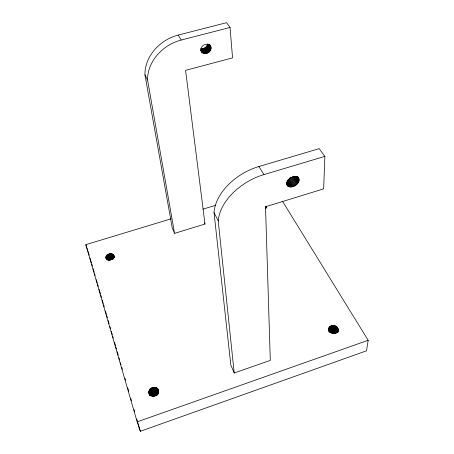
<?xml version="1.0" encoding="UTF-8"?>
<svg xmlns="http://www.w3.org/2000/svg" width="454" height="454" viewBox="0 0 454 454"><rect width="100%" height="100%" fill="white"/><g stroke="black" fill="none" stroke-linecap="round" stroke-linejoin="round"><path stroke-width="0.68" d="M338.196 329.945C338.395 324.865 329.428 323.708 328.668 328.872C328.412 333.991 337.487 335.16 338.196 329.945L338.06 331.352M105.861 257.571C105.839 253.616 113.091 251.993 114.045 256.147C114.107 260.125 106.775 261.765 105.861 257.571L106.304 259.24M324.865 156.38L323.651 188.87L265.516 206.763L270.3 360.385L234.213 372.984L230.831 365.05L214.021 212.5A49.344 32.62 -29.9 0 1 258.916 166.522L319.19 148.651L324.865 156.38L263.876 174.62A49.968 32.523 -29.8 0 0 218.232 220.916L234.213 372.984M328.497 330.983L328.736 328.418M328.651 330.796L328.872 327.981M328.787 331.091L329.071 327.567M328.98 331.409L329.32 327.181M329.229 331.761L329.627 326.829M329.525 332.141L329.984 326.505M329.865 332.566L330.387 326.222M330.308 332.322L330.835 325.978M330.733 332.827L331.324 325.779M331.244 332.68L331.84 325.631M148.872 392.103C148.77 386.598 158.503 385.361 158.656 391.32C158.815 396.875 148.963 398.124 148.872 392.103L149.814 395.355M331.709 333.293L332.373 325.535M332.243 333.253L332.913 325.495M332.782 333.259L333.463 325.501M333.321 333.321L334.008 325.563M333.849 333.435L334.547 325.677M334.371 333.594L335.075 325.836M298.499 177.94C294.073 173.593 283.892 180.601 287.757 186.032C292.773 189.596 302.426 182.219 297.745 176.81M334.87 333.809L335.58 326.046M335.415 333.361L336.068 326.307M335.926 332.958L336.516 326.613M336.323 333.298L336.919 326.954M336.806 332.254L337.271 327.323M337.101 332.651L337.572 327.72M337.413 332.362L337.816 328.134M337.668 332.095L338.003 328.571M210.968 48.686C211.717 42.057 201.309 43.442 201.088 49.089C200.407 55.66 210.69 54.27 210.968 48.686L207.716 43.777C207.211 46.875 203.863 49.248 200.77 48.516L203.948 53.464M337.861 332.249L338.134 329.019M337.924 332.3L338.196 329.479M282.626 201.468L368.171 340.29L366.526 350.817L140.331 431.3L137.165 421.857L85.829 244.683L171.147 218.805M265.346 208.619L266.192 207.461L266.299 206.474M137.165 421.857L368.171 340.29M174.574 233.373L204.981 224.026L185.578 70.353L232.556 57.874L230.053 27.461L226.563 22.7L178.201 35.077A39.061 32.33 -33 0 0 144.951 74.842L172.248 227.919L174.574 233.373L147.567 80.069L144.951 74.842M202.972 209.152L215.837 205.248M147.567 80.069A39.453 32.404 -32.8 0 1 181.231 40.031L230.053 27.461M297.642 176.68L298.772 178.371M297.466 176.589L298.97 178.853M209.198 44.038L210.56 46.098M209.232 44.203L210.769 46.563M297.58 177.111L299.084 179.375M209.112 44.339L210.923 47.057M296.865 176.544L299.118 179.932M208.834 44.322L211.002 47.591M296.434 176.561L299.061 180.522M208.488 44.316L211.019 48.135M295.929 176.595L298.925 181.118M295.344 176.623L298.709 181.713M207.597 44.322L210.849 49.231M294.68 176.657L298.42 182.309M207.421 44.855L210.662 49.77M293.579 176.112L298.057 182.9M207.183 45.377L210.423 50.298M293.159 176.68L297.625 183.473M206.882 45.882L210.123 50.803M292.297 176.668L297.132 184.029M206.53 46.365L209.765 51.291M291.752 177.191L296.581 184.557M206.127 46.819L209.356 51.745M290.781 177.117L295.968 185.056M205.673 47.239L208.897 52.165M290.14 177.565L295.321 185.504M205.18 47.608L208.397 52.545M289.47 177.957L294.64 185.902M204.663 47.931L207.87 52.863M289.158 178.859L293.948 186.236M204.118 48.192L207.325 53.129M288.46 179.131L293.244 186.515M203.568 48.396L206.769 53.339M288.131 179.909L292.541 186.73M203 48.544L206.195 53.487M287.433 180.056L291.837 186.883M202.439 48.629L205.622 53.578M287.115 180.709L291.145 186.969M201.871 48.657L205.055 53.606M287.178 181.855L290.475 186.98M201.315 48.618L204.493 53.566M286.531 181.799L289.822 186.923M286.661 182.809L289.221 186.798M200.963 49.452L203.432 53.3M286.843 183.757L288.67 186.605M200.838 49.775L202.949 53.078M286.724 184.069L288.182 186.35M200.759 50.048L202.518 52.8M286.667 184.318L287.757 186.032M286.673 184.517L287.405 185.658M200.73 50.269L202.138 52.471M200.747 50.445L201.803 52.091M258.916 166.522L263.876 174.62M178.201 35.077L181.231 40.031M214.021 212.5L218.232 220.916M204.413 222.84L204.981 224.026M85.829 244.683L89.228 255.222M106.037 256.47L107.013 259.767M105.924 256.845L106.701 259.478M105.867 257.214L106.452 259.189M106.69 255.426L108.046 260.04M106.429 255.755L107.592 259.711M106.208 256.107L107.377 260.063M107.723 254.563L109.454 260.5M107.343 254.825L108.886 260.102M106.996 255.114L108.54 260.386M148.895 392.608L149.457 394.56M148.98 393.107L149.542 395.059M108.568 254.132L110.288 260.068M108.131 254.331L109.857 260.267M90.017 257.94L91.396 262.701M91.793 264.063L92.383 266.101M93.172 268.819L94.16 272.218M94.551 273.58L95.147 275.618M96.327 279.698L97.315 283.097M97.712 284.454L98.302 286.497M99.091 289.215L100.47 293.976M100.867 295.333L101.458 297.376M102.246 300.094L103.234 303.493M103.631 304.85L104.221 306.893M105.407 310.967L106.389 314.367M106.786 315.729L107.377 317.766M108.165 320.49L109.153 323.884M109.942 326.608L110.538 328.645M111.326 331.363L112.314 334.763M112.706 336.125L113.296 338.162M114.482 342.242L115.469 345.642M115.861 347.004L116.457 349.041M117.245 351.759L118.233 355.159M119.022 357.877L119.612 359.92M120.401 362.638L120.991 364.675M121.78 367.394L122.376 369.437M124.941 378.273L125.531 380.31M127.705 387.79L128.686 391.189M130.86 398.669L131.45 400.706M134.015 409.548L134.605 411.585M136.779 419.065L140.331 431.3M109.505 253.843L111.219 259.784M149.026 391.059L150.342 395.621M148.918 391.581L150.047 395.491M109.034 253.968L110.748 259.909M149.338 394.038L149.718 395.338M149.735 389.594L151.602 396.121M110.453 253.724L112.155 259.665M149.445 390.06L151.125 395.928M109.982 253.763L111.69 259.705M149.207 390.548L150.705 395.763M111.797 253.854L113.301 259.138M150.081 389.163L152.13 396.342M111.366 253.769L112.87 259.052M110.918 253.724L112.615 259.665M113.25 254.586L114.181 257.889M112.938 254.348L113.875 257.651M150.915 388.403L153.129 396.246M112.586 254.144L113.71 258.105M112.206 253.979L113.517 258.598M150.478 388.766L152.703 396.603M151.392 388.091L153.781 396.586M113.88 255.466L114.255 256.782M113.721 255.148L114.09 256.47M113.511 254.859L114.255 257.497M152.448 387.597L154.82 396.104M151.903 387.818L154.286 396.319M153.009 387.438L155.37 395.939M154.139 387.29L156.482 395.797M153.571 387.336L155.926 395.843M154.695 387.307L156.846 395.162M155.762 387.512L157.72 394.713M155.234 387.381L157.379 395.235M156.732 387.943L158.145 393.175M156.261 387.699L158.037 394.242M158.168 389.396L158.69 391.354M157.89 388.976L158.594 391.592M157.561 388.59L158.616 392.511M157.169 388.244L158.582 393.476M158.384 389.844L158.735 391.149M266.123 206.525L266.163 207.892M265.948 206.23L266.01 208.284M265.749 206.638L265.789 208M265.482 206.377L265.545 208.426M266.226 206.15L266.265 207.518"/></g></svg>
